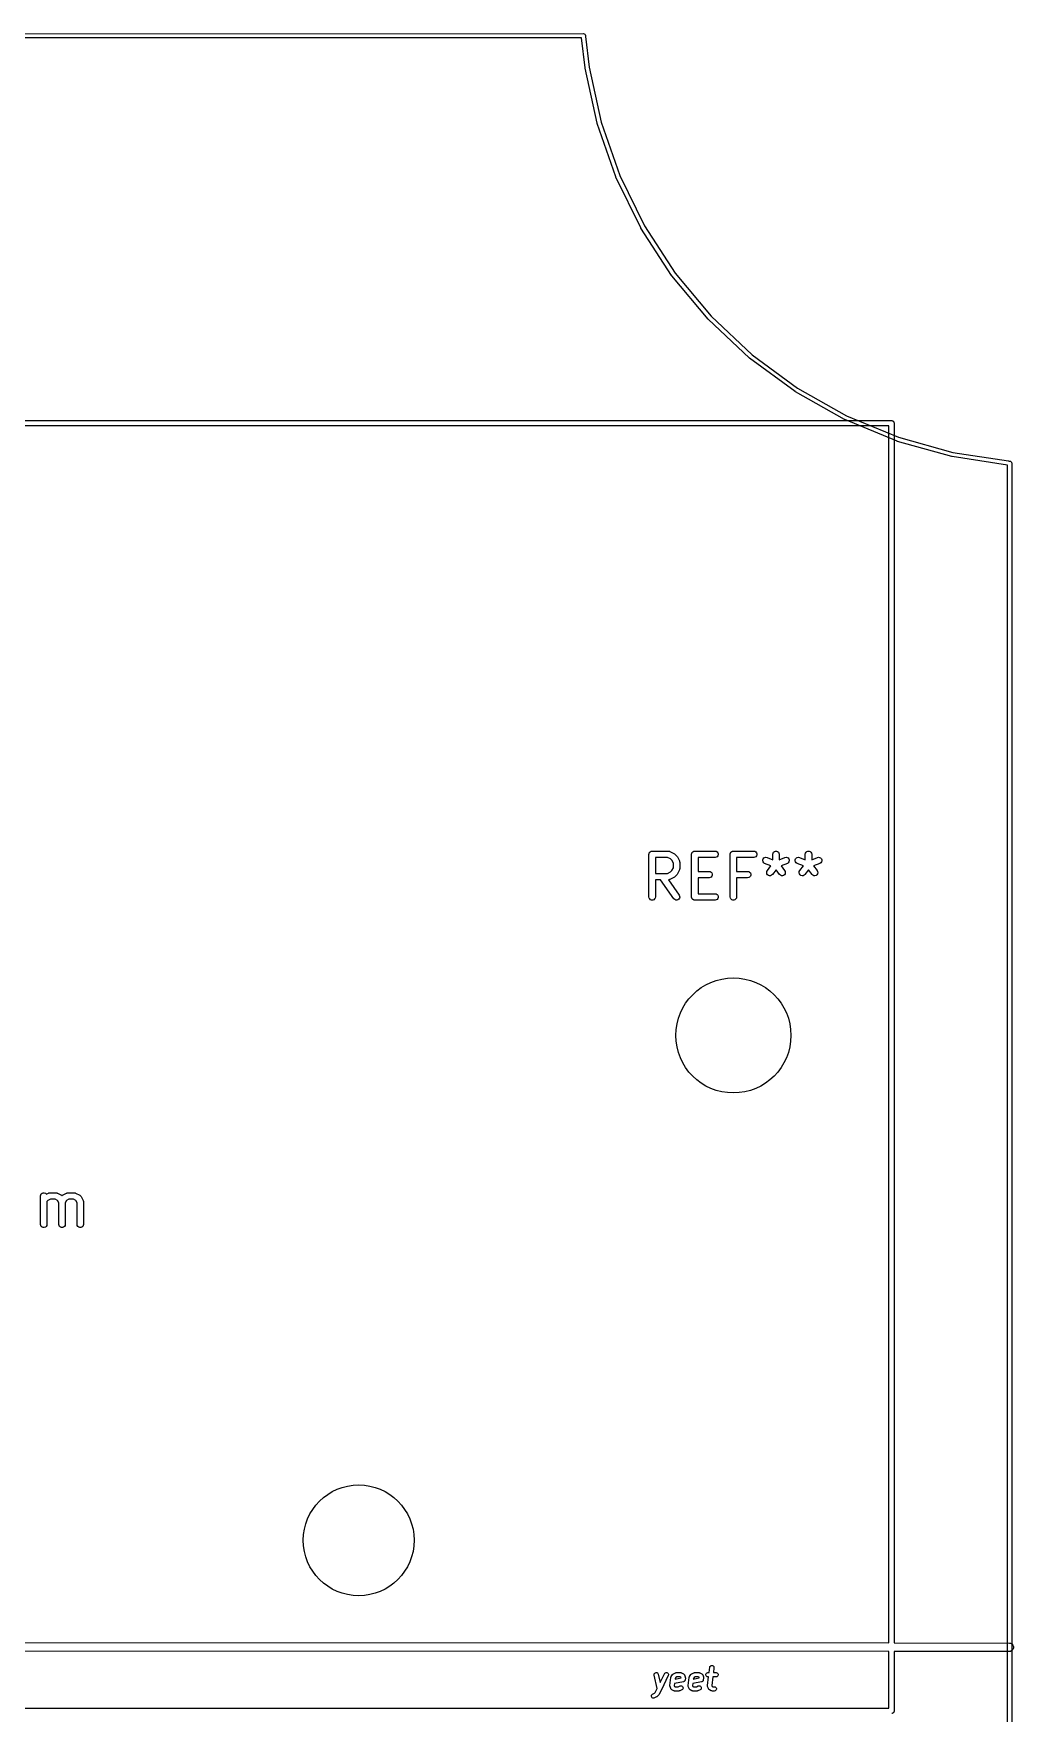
# Model space of a CAD drawing. Extents: x 202.7 to 262.5, y -125.5 to -33.7.
# Drawn here: x 239.55 to 262.54, y -73.07 to -33.67 of the extents above; entities that cross this region are included whole.
import ezdxf

# ---------------------------------------------------------------- set-up
doc = ezdxf.new("R2010")
doc.units = 0
doc.header["$MEASUREMENT"] = 0
doc.layers.add('BLACK', color=7, linetype='CONTINUOUS')

msp = doc.modelspace()

# ---------------------------------------------------------------- linework, layer by layer
at = {"layer": 'BLACK', "linetype": 'CONTINUOUS'}
for p, q in [((213.126, -33.68), (252.454, -33.675)), ((252.403, -33.775), (213.165, -33.78)), ((252.489, -34.4775), (252.403, -33.775)), ((252.454, -33.675), (252.467, -33.6773)), ((252.467, -33.6773), (252.483, -33.6861)), ((252.483, -33.6861), (252.494, -33.6996)), ((252.494, -33.6996), (252.5, -33.7162)), ((252.5, -33.7338), (252.499, -33.7379)), ((252.499, -33.7379), (252.499, -33.738)), ((252.499, -33.738), (252.5, -33.7439)), ((252.5, -33.7162), (252.5, -33.7338)), ((252.5, -33.7439), (252.588, -34.4631)), ((252.489, -34.4796), (252.489, -34.4775)), ((252.489, -34.4816), (252.489, -34.4796)), ((252.489, -34.4821), (252.489, -34.4816)), ((252.772, -35.7777), (252.489, -34.4821)), ((252.588, -34.4631), (252.869, -35.7535)), ((252.773, -35.7804), (252.772, -35.7777)), ((252.773, -35.783), (252.773, -35.7804)), ((252.774, -35.7835), (252.773, -35.783)), ((253.21, -37.0358), (252.774, -35.7835)), ((252.869, -35.7535), (253.303, -37.0001)), ((253.303, -37.0001), (253.884, -38.1855)), ((253.211, -37.0384), (253.21, -37.0358)), ((253.212, -37.0409), (253.211, -37.0384)), ((253.212, -37.0414), (253.212, -37.0409)), ((253.796, -38.2322), (253.212, -37.0414)), ((253.884, -38.1855), (254.603, -39.2925)), ((253.797, -38.2346), (253.796, -38.2322)), ((253.798, -38.237), (253.797, -38.2346)), ((253.799, -38.2374), (253.798, -38.237)), ((254.521, -39.3495), (253.799, -38.2374)), ((254.523, -39.3517), (254.521, -39.3495)), ((254.524, -39.3539), (254.523, -39.3517)), ((254.525, -39.3543), (254.524, -39.3539)), ((255.375, -40.3715), (254.525, -39.3543)), ((254.525, -39.3543), (254.525, -39.3543)), ((254.525, -39.3543), (254.525, -39.3543)), ((254.603, -39.2925), (255.45, -40.3051)), ((255.377, -40.3735), (255.375, -40.3715)), ((255.379, -40.3756), (255.377, -40.3735)), ((255.38, -40.3759), (255.379, -40.3756)), ((256.346, -41.2836), (255.38, -40.3759)), ((255.45, -40.3051), (256.413, -41.2086)), ((256.349, -41.2854), (256.346, -41.2836)), ((256.351, -41.2871), (256.349, -41.2854)), ((256.351, -41.2874), (256.351, -41.2871)), ((257.42, -42.0724), (256.351, -41.2874)), ((256.413, -41.2086), (257.477, -41.99)), ((257.422, -42.0739), (257.42, -42.0724)), ((257.424, -42.0754), (257.422, -42.0739)), ((257.425, -42.0756), (257.424, -42.0754)), ((258.58, -42.7265), (257.425, -42.0756)), ((257.477, -41.99), (258.627, -42.6379)), ((205.175, -42.752), (259.685, -42.752)), ((259.62, -42.872), (205.24, -42.872)), ((258.583, -42.7277), (258.58, -42.7265)), ((258.585, -42.7289), (258.583, -42.7277)), ((258.586, -42.7291), (258.585, -42.7289)), ((259.811, -43.2364), (258.586, -42.7291)), ((258.627, -42.6379), (259.846, -43.1429)), ((259.62, -71.4186), (259.62, -42.872)), ((259.685, -42.752), (259.691, -42.752)), ((259.685, -42.752), (259.685, -42.752)), ((259.691, -42.752), (259.696, -42.7538)), ((259.696, -42.7538), (259.701, -42.7547)), ((259.701, -42.7547), (259.705, -42.7574)), ((259.705, -42.7574), (259.71, -42.7592)), ((259.71, -42.7592), (259.715, -42.7627)), ((259.715, -42.7627), (259.719, -42.7653)), ((259.719, -42.7653), (259.723, -42.7694)), ((259.723, -42.7694), (259.727, -42.7728)), ((259.727, -42.7728), (259.729, -42.7775)), ((259.729, -42.7775), (259.733, -42.7815)), ((259.733, -42.7815), (259.735, -42.7865)), ((259.735, -42.7865), (259.737, -42.7912)), ((259.737, -42.7912), (259.738, -42.7964)), ((259.738, -42.7964), (259.74, -42.8014)), ((259.74, -42.8014), (259.74, -42.8067)), ((259.74, -42.8067), (259.74, -42.8068)), ((259.74, -42.8068), (259.74, -71.4186)), ((259.813, -43.2373), (259.811, -43.2364)), ((259.816, -43.2383), (259.813, -43.2373)), ((259.817, -43.2384), (259.816, -43.2383)), ((261.094, -43.5949), (259.817, -43.2384)), ((259.846, -43.1429), (261.118, -43.4977)), ((261.097, -43.5954), (261.094, -43.5949)), ((261.099, -43.596), (261.097, -43.5954)), ((261.1, -43.5961), (261.099, -43.596)), ((262.4, -43.7949), (261.1, -43.5961)), ((261.118, -43.4977), (262.426, -43.6977)), ((262.426, -43.6977), (262.426, -43.6978)), ((262.426, -43.6978), (262.432, -43.6991)), ((262.432, -43.6991), (262.438, -43.7011)), ((262.438, -43.7012), (262.441, -43.7)), ((262.438, -43.7011), (262.438, -43.7012)), ((262.441, -43.7), (262.459, -43.7)), ((262.459, -43.7), (262.475, -43.706)), ((262.475, -43.706), (262.489, -43.7174)), ((262.489, -43.7174), (262.498, -43.7326)), ((262.4, -115.754), (262.4, -43.7949)), ((262.498, -43.7326), (262.5, -43.7456)), ((262.5, -43.7456), (262.5, -115.804)), ((253.99, -52.9224), (253.991, -52.9159)), ((253.99, -53.9224), (253.99, -52.9224)), ((253.991, -52.9094), (253.994, -52.9032)), ((253.991, -52.9159), (253.991, -52.9094)), ((253.994, -52.9032), (253.995, -52.8967)), ((253.995, -52.8967), (253.998, -52.891)), ((253.998, -52.891), (254, -52.8849)), ((254, -52.8849), (254.005, -52.8799)), ((254.005, -52.8799), (254.008, -52.8742)), ((254.008, -52.8742), (254.013, -52.87)), ((254.013, -52.87), (254.017, -52.8649)), ((254.017, -52.8649), (254.023, -52.8616)), ((254.023, -52.8616), (254.028, -52.8574)), ((254.028, -52.8574), (254.034, -52.8552)), ((254.034, -52.8552), (254.04, -52.8519)), ((254.04, -52.8519), (254.046, -52.8508)), ((254.046, -52.8508), (254.052, -52.8485)), ((254.052, -52.8485), (254.059, -52.8485)), ((254.059, -52.8485), (254.065, -52.8474)), ((254.065, -52.8474), (254.446, -52.8474)), ((254.14, -52.9974), (254.14, -53.3712)), ((254.428, -52.9974), (254.14, -52.9974)), ((254.497, -53.0316), (254.428, -52.9974)), ((254.446, -52.8474), (254.45, -52.8481)), ((254.45, -52.8481), (254.455, -52.8479)), ((254.455, -52.8479), (254.463, -52.8504)), ((254.463, -52.8504), (254.472, -52.8519)), ((254.472, -52.8519), (254.476, -52.8541)), ((254.476, -52.8541), (254.48, -52.8553)), ((254.48, -52.8553), (254.575, -52.9029)), ((254.527, -53.062), (254.497, -53.0316)), ((254.562, -53.1306), (254.527, -53.062)), ((254.562, -53.238), (254.562, -53.1306)), ((254.575, -52.9029), (254.585, -52.9101)), ((254.585, -52.9101), (254.594, -52.917)), ((254.594, -52.917), (254.642, -52.9646)), ((254.642, -52.9646), (254.649, -52.9744)), ((254.649, -52.9744), (254.656, -52.9841)), ((254.656, -52.9841), (254.704, -53.0793)), ((254.704, -53.0793), (254.705, -53.0835)), ((254.705, -53.0835), (254.707, -53.0872)), ((254.707, -53.0872), (254.709, -53.0959)), ((254.709, -53.0959), (254.711, -53.1043)), ((254.711, -53.1043), (254.711, -53.1086)), ((254.711, -53.1086), (254.712, -53.1129)), ((254.712, -53.1129), (254.712, -53.2557)), ((254.99, -52.9224), (254.991, -52.9159)), ((254.99, -53.9224), (254.99, -52.9224)), ((254.991, -52.9094), (254.994, -52.9032)), ((254.991, -52.9159), (254.991, -52.9094)), ((254.994, -52.9032), (254.995, -52.8967)), ((254.995, -52.8967), (254.998, -52.891)), ((254.998, -52.891), (255, -52.8849)), ((255, -52.8849), (255.005, -52.8799)), ((255.005, -52.8799), (255.008, -52.8742)), ((255.008, -52.8742), (255.013, -52.87)), ((255.013, -52.87), (255.017, -52.8649)), ((255.017, -52.8649), (255.023, -52.8616)), ((255.023, -52.8616), (255.028, -52.8574)), ((255.028, -52.8574), (255.034, -52.8552)), ((255.034, -52.8552), (255.04, -52.8519)), ((255.04, -52.8519), (255.046, -52.8508)), ((255.046, -52.8508), (255.052, -52.8485)), ((255.052, -52.8485), (255.059, -52.8485)), ((255.059, -52.8485), (255.065, -52.8474)), ((255.065, -52.8474), (255.541, -52.8474)), ((255.541, -52.9974), (255.14, -52.9974)), ((255.14, -52.9974), (255.14, -53.3236)), ((255.541, -52.8474), (255.567, -52.8519)), ((255.567, -52.9929), (255.541, -52.9974)), ((255.567, -52.8519), (255.59, -52.8649)), ((255.59, -52.9798), (255.567, -52.9929)), ((255.59, -52.8649), (255.606, -52.8849)), ((255.606, -52.9599), (255.59, -52.9798)), ((255.606, -52.8849), (255.615, -52.9094)), ((255.615, -52.9354), (255.606, -52.9599)), ((255.615, -52.9094), (255.615, -52.9354)), ((255.895, -52.9224), (255.896, -52.9159)), ((255.895, -53.9224), (255.895, -52.9224)), ((255.896, -52.9094), (255.898, -52.9032)), ((255.896, -52.9159), (255.896, -52.9094)), ((255.898, -52.9032), (255.9, -52.8967)), ((255.9, -52.8967), (255.903, -52.891)), ((255.903, -52.891), (255.905, -52.8849)), ((255.905, -52.8849), (255.909, -52.8799)), ((255.909, -52.8799), (255.913, -52.8742)), ((255.913, -52.8742), (255.918, -52.87)), ((255.918, -52.87), (255.922, -52.8649)), ((255.922, -52.8649), (255.927, -52.8616)), ((255.927, -52.8616), (255.932, -52.8574)), ((255.932, -52.8574), (255.939, -52.8552)), ((255.939, -52.8552), (255.944, -52.8519)), ((255.944, -52.8519), (255.951, -52.8508)), ((255.951, -52.8508), (255.957, -52.8485)), ((255.957, -52.8485), (255.964, -52.8485)), ((255.964, -52.8485), (255.97, -52.8474)), ((255.97, -52.8474), (256.446, -52.8474)), ((256.446, -52.9974), (256.045, -52.9974)), ((256.045, -52.9974), (256.045, -53.3236)), ((256.446, -52.8474), (256.472, -52.8519)), ((256.472, -52.9929), (256.446, -52.9974)), ((256.472, -52.8519), (256.494, -52.8649)), ((256.494, -52.9798), (256.472, -52.9929)), ((256.494, -52.8649), (256.511, -52.8849)), ((256.511, -52.9599), (256.494, -52.9798)), ((256.511, -52.8849), (256.52, -52.9094)), ((256.52, -52.9354), (256.511, -52.9599)), ((256.52, -52.9094), (256.52, -52.9354)), ((256.658, -53.0499), (256.668, -53.0257)), ((256.658, -53.0759), (256.658, -53.0499)), ((256.666, -53.1007), (256.658, -53.0759)), ((256.682, -53.1211), (256.666, -53.1007)), ((256.668, -53.0257), (256.686, -53.0063)), ((256.704, -53.1349), (256.682, -53.1211)), ((256.686, -53.0063), (256.708, -52.994)), ((256.851, -53.1938), (256.704, -53.1349)), ((256.708, -52.994), (256.734, -52.9903)), ((256.734, -52.9903), (256.76, -52.9956)), ((256.76, -52.9956), (256.895, -53.0497)), ((256.895, -52.9224), (256.9, -52.8967)), ((256.895, -53.0497), (256.895, -52.9224)), ((256.9, -52.8967), (256.913, -52.8742)), ((256.913, -52.8742), (256.933, -52.8574)), ((256.933, -52.8574), (256.957, -52.8485)), ((256.957, -52.8485), (256.983, -52.8485)), ((256.983, -52.8485), (257.007, -52.8574)), ((257.007, -52.8574), (257.027, -52.8742)), ((257.027, -52.8742), (257.04, -52.8967)), ((257.04, -52.8967), (257.045, -52.9224)), ((257.045, -52.9224), (257.045, -53.0497)), ((257.045, -53.0497), (257.18, -52.9956)), ((257.236, -53.1349), (257.089, -53.1938)), ((257.18, -52.9956), (257.206, -52.9903)), ((257.206, -52.9903), (257.232, -52.994)), ((257.232, -52.994), (257.254, -53.0063)), ((257.258, -53.1211), (257.236, -53.1349)), ((257.254, -53.0063), (257.272, -53.0257)), ((257.274, -53.1007), (257.258, -53.1211)), ((257.272, -53.0257), (257.282, -53.0499)), ((257.282, -53.0759), (257.274, -53.1007)), ((257.282, -53.0499), (257.282, -53.0759)), ((257.42, -53.0499), (257.43, -53.0257)), ((257.42, -53.0759), (257.42, -53.0499)), ((257.428, -53.1007), (257.42, -53.0759)), ((257.444, -53.1211), (257.428, -53.1007)), ((257.43, -53.0257), (257.447, -53.0063)), ((257.466, -53.1349), (257.444, -53.1211)), ((257.447, -53.0063), (257.47, -52.994)), ((257.613, -53.1938), (257.466, -53.1349)), ((257.47, -52.994), (257.496, -52.9903)), ((257.496, -52.9903), (257.522, -52.9956)), ((257.522, -52.9956), (257.657, -53.0497)), ((257.657, -52.9224), (257.661, -52.8967)), ((257.657, -53.0497), (257.657, -52.9224)), ((257.661, -52.8967), (257.674, -52.8742)), ((257.674, -52.8742), (257.694, -52.8574)), ((257.694, -52.8574), (257.719, -52.8485)), ((257.719, -52.8485), (257.745, -52.8485)), ((257.745, -52.8485), (257.769, -52.8574)), ((257.769, -52.8574), (257.789, -52.8742)), ((257.789, -52.8742), (257.802, -52.8967)), ((257.802, -52.8967), (257.807, -52.9224)), ((257.807, -52.9224), (257.807, -53.0497)), ((257.807, -53.0497), (257.942, -52.9956)), ((257.998, -53.1349), (257.851, -53.1938)), ((257.942, -52.9956), (257.968, -52.9903)), ((257.968, -52.9903), (257.993, -52.994)), ((257.993, -52.994), (258.016, -53.0063)), ((258.02, -53.1211), (257.998, -53.1349)), ((258.016, -53.0063), (258.034, -53.0257)), ((258.036, -53.1007), (258.02, -53.1211)), ((258.034, -53.0257), (258.043, -53.0499)), ((258.044, -53.0759), (258.036, -53.1007)), ((258.043, -53.0499), (258.044, -53.0759)), ((254.14, -53.3712), (254.428, -53.3712)), ((254.264, -53.5212), (254.14, -53.5212)), ((254.14, -53.5212), (254.14, -53.9224)), ((254.575, -53.9654), (254.264, -53.5212)), ((254.428, -53.3712), (254.497, -53.3369)), ((254.45, -53.5204), (254.447, -53.521)), ((254.447, -53.521), (254.698, -53.8794)), ((254.455, -53.5207), (254.45, -53.5204)), ((254.463, -53.5182), (254.455, -53.5207)), ((254.472, -53.5167), (254.463, -53.5182)), ((254.476, -53.5145), (254.472, -53.5167)), ((254.48, -53.5133), (254.476, -53.5145)), ((254.575, -53.4657), (254.48, -53.5133)), ((254.497, -53.3369), (254.527, -53.3065)), ((254.527, -53.3065), (254.562, -53.238)), ((254.585, -53.4585), (254.575, -53.4657)), ((254.594, -53.4516), (254.585, -53.4585)), ((254.642, -53.404), (254.594, -53.4516)), ((254.649, -53.3942), (254.642, -53.404)), ((254.656, -53.3845), (254.649, -53.3942)), ((254.704, -53.2893), (254.656, -53.3845)), ((254.705, -53.2851), (254.704, -53.2893)), ((254.707, -53.2814), (254.705, -53.2851)), ((254.709, -53.2727), (254.707, -53.2814)), ((254.711, -53.2643), (254.709, -53.2727)), ((254.712, -53.2557), (254.711, -53.26)), ((254.711, -53.26), (254.711, -53.2643)), ((255.14, -53.3236), (255.399, -53.3236)), ((255.399, -53.4736), (255.14, -53.4736)), ((255.14, -53.4736), (255.14, -53.8474)), ((255.399, -53.3236), (255.424, -53.3281)), ((255.424, -53.469), (255.399, -53.4736)), ((255.424, -53.3281), (255.447, -53.3411)), ((255.447, -53.456), (255.424, -53.469)), ((255.447, -53.3411), (255.464, -53.3611)), ((255.464, -53.4361), (255.447, -53.456)), ((255.464, -53.3611), (255.472, -53.3855)), ((255.472, -53.4116), (255.464, -53.4361)), ((255.472, -53.3855), (255.472, -53.4116)), ((256.045, -53.3236), (256.303, -53.3236)), ((256.303, -53.4736), (256.045, -53.4736)), ((256.045, -53.4736), (256.045, -53.9224)), ((256.303, -53.3236), (256.329, -53.3281)), ((256.329, -53.469), (256.303, -53.4736)), ((256.329, -53.3281), (256.352, -53.3411)), ((256.352, -53.456), (256.329, -53.469)), ((256.352, -53.3411), (256.368, -53.3611)), ((256.368, -53.4361), (256.352, -53.456)), ((256.368, -53.3611), (256.377, -53.3855)), ((256.377, -53.4116), (256.368, -53.4361)), ((256.377, -53.3855), (256.377, -53.4116)), ((256.752, -53.355), (256.755, -53.3292)), ((256.758, -53.3804), (256.752, -53.355)), ((256.755, -53.3292), (256.767, -53.306)), ((256.772, -53.4022), (256.758, -53.3804)), ((256.767, -53.306), (256.851, -53.1938)), ((256.793, -53.4179), (256.772, -53.4022)), ((256.818, -53.4254), (256.793, -53.4179)), ((256.844, -53.424), (256.818, -53.4254)), ((256.868, -53.4138), (256.844, -53.424)), ((256.887, -53.396), (256.868, -53.4138)), ((256.97, -53.2855), (256.887, -53.396)), ((257.053, -53.396), (256.97, -53.2855)), ((257.072, -53.4138), (257.053, -53.396)), ((257.096, -53.424), (257.072, -53.4138)), ((257.089, -53.1938), (257.173, -53.306)), ((257.122, -53.4254), (257.096, -53.424)), ((257.147, -53.4179), (257.122, -53.4254)), ((257.168, -53.4022), (257.147, -53.4179)), ((257.182, -53.3804), (257.168, -53.4022)), ((257.173, -53.306), (257.185, -53.3292)), ((257.188, -53.355), (257.182, -53.3804)), ((257.185, -53.3292), (257.188, -53.355)), ((257.514, -53.355), (257.517, -53.3292)), ((257.52, -53.3804), (257.514, -53.355)), ((257.517, -53.3292), (257.529, -53.306)), ((257.534, -53.4022), (257.52, -53.3804)), ((257.529, -53.306), (257.613, -53.1938)), ((257.555, -53.4179), (257.534, -53.4022)), ((257.58, -53.4254), (257.555, -53.4179)), ((257.606, -53.424), (257.58, -53.4254)), ((257.63, -53.4138), (257.606, -53.424)), ((257.649, -53.396), (257.63, -53.4138)), ((257.732, -53.2855), (257.649, -53.396)), ((257.815, -53.396), (257.732, -53.2855)), ((257.834, -53.4138), (257.815, -53.396)), ((257.858, -53.424), (257.834, -53.4138)), ((257.851, -53.1938), (257.935, -53.306)), ((257.884, -53.4254), (257.858, -53.424)), ((257.909, -53.4179), (257.884, -53.4254)), ((257.929, -53.4022), (257.909, -53.4179)), ((257.944, -53.3804), (257.929, -53.4022)), ((257.935, -53.306), (257.947, -53.3292)), ((257.95, -53.355), (257.944, -53.3804)), ((257.947, -53.3292), (257.95, -53.355)), ((253.995, -53.948), (253.99, -53.9224)), ((254.008, -53.9706), (253.995, -53.948)), ((254.028, -53.9873), (254.008, -53.9706)), ((254.123, -53.9706), (254.103, -53.9873)), ((254.136, -53.948), (254.123, -53.9706)), ((254.14, -53.9224), (254.136, -53.948)), ((254.594, -53.9838), (254.575, -53.9654)), ((254.705, -53.9541), (254.69, -53.9754)), ((254.698, -53.8794), (254.709, -53.903)), ((254.711, -53.9289), (254.705, -53.9541)), ((254.709, -53.903), (254.711, -53.9289)), ((254.991, -53.9288), (254.99, -53.9224)), ((254.991, -53.9354), (254.991, -53.9288)), ((254.994, -53.9416), (254.991, -53.9354)), ((254.995, -53.948), (254.994, -53.9416)), ((254.998, -53.9537), (254.995, -53.948)), ((255, -53.9599), (254.998, -53.9537)), ((255.005, -53.9649), (255, -53.9599)), ((255.008, -53.9706), (255.005, -53.9649)), ((255.013, -53.9748), (255.008, -53.9706)), ((255.14, -53.8474), (255.541, -53.8474)), ((255.541, -53.8474), (255.567, -53.8519)), ((255.567, -53.8519), (255.59, -53.8649)), ((255.59, -53.8649), (255.606, -53.8849)), ((255.606, -53.9599), (255.59, -53.9798)), ((255.606, -53.8849), (255.615, -53.9094)), ((255.615, -53.9354), (255.606, -53.9599)), ((255.615, -53.9094), (255.615, -53.9354)), ((255.9, -53.948), (255.895, -53.9224)), ((255.913, -53.9706), (255.9, -53.948)), ((255.932, -53.9873), (255.913, -53.9706)), ((256.027, -53.9706), (256.007, -53.9873)), ((256.04, -53.948), (256.027, -53.9706)), ((256.045, -53.9224), (256.04, -53.948)), ((254.052, -53.9962), (254.028, -53.9873)), ((254.078, -53.9962), (254.052, -53.9962)), ((254.103, -53.9873), (254.078, -53.9962)), ((254.617, -53.9948), (254.594, -53.9838)), ((254.643, -53.9971), (254.617, -53.9948)), ((254.668, -53.9904), (254.643, -53.9971)), ((254.69, -53.9754), (254.668, -53.9904)), ((255.017, -53.9798), (255.013, -53.9748)), ((255.023, -53.9831), (255.017, -53.9798)), ((255.028, -53.9873), (255.023, -53.9831)), ((255.034, -53.9896), (255.028, -53.9873)), ((255.04, -53.9929), (255.034, -53.9896)), ((255.046, -53.994), (255.04, -53.9929)), ((255.052, -53.9962), (255.046, -53.994)), ((255.059, -53.9962), (255.052, -53.9962)), ((255.065, -53.9974), (255.059, -53.9962)), ((255.541, -53.9974), (255.065, -53.9974)), ((255.567, -53.9929), (255.541, -53.9974)), ((255.59, -53.9798), (255.567, -53.9929)), ((255.957, -53.9962), (255.932, -53.9873)), ((255.983, -53.9962), (255.957, -53.9962)), ((256.007, -53.9873), (255.983, -53.9962)), ((239.715, -60.9357), (239.72, -60.9101)), ((239.715, -61.6024), (239.715, -60.9357)), ((239.72, -60.9101), (239.733, -60.8875)), ((239.733, -60.8875), (239.753, -60.8708)), ((239.753, -60.8708), (239.777, -60.8619)), ((239.777, -60.8619), (239.803, -60.8619)), ((239.803, -60.8619), (239.828, -60.8708)), ((239.828, -60.8708), (239.848, -60.8875)), ((239.848, -60.8875), (239.851, -60.893)), ((239.851, -60.893), (239.9, -60.8687)), ((239.883, -61.045), (239.865, -61.062)), ((239.865, -61.062), (239.865, -61.6024)), ((239.951, -61.0107), (239.883, -61.045)), ((239.9, -60.8687), (239.904, -60.8674)), ((239.904, -60.8674), (239.908, -60.8653)), ((239.908, -60.8653), (239.916, -60.8637)), ((239.916, -60.8637), (239.925, -60.8612)), ((239.925, -60.8612), (239.929, -60.8615)), ((239.929, -60.8615), (239.933, -60.8607)), ((239.933, -60.8607), (240.076, -60.8607)), ((240.058, -61.0107), (239.951, -61.0107)), ((240.116, -61.0393), (240.058, -61.0107)), ((240.076, -60.8607), (240.08, -60.8615)), ((240.08, -60.8615), (240.085, -60.8612)), ((240.085, -60.8612), (240.093, -60.8637)), ((240.093, -60.8637), (240.102, -60.8653)), ((240.102, -60.8653), (240.106, -60.8674)), ((240.106, -60.8674), (240.11, -60.8687)), ((240.11, -60.8687), (240.205, -60.9163)), ((240.144, -61.0963), (240.116, -61.0393)), ((240.205, -60.9163), (240.214, -60.9228)), ((240.214, -60.9228), (240.219, -60.9263)), ((240.219, -60.9263), (240.224, -60.9228)), ((240.224, -60.9228), (240.233, -60.9163)), ((240.233, -60.9163), (240.328, -60.8687)), ((240.323, -61.0393), (240.294, -61.0963)), ((240.38, -61.0107), (240.323, -61.0393)), ((240.328, -60.8687), (240.332, -60.8674)), ((240.332, -60.8674), (240.336, -60.8653)), ((240.336, -60.8653), (240.345, -60.8637)), ((240.345, -60.8637), (240.353, -60.8612)), ((240.353, -60.8612), (240.358, -60.8615)), ((240.358, -60.8615), (240.362, -60.8607)), ((240.362, -60.8607), (240.505, -60.8607)), ((240.487, -61.0107), (240.38, -61.0107)), ((240.544, -61.0393), (240.487, -61.0107)), ((240.505, -60.8607), (240.509, -60.8615)), ((240.509, -60.8615), (240.513, -60.8612)), ((240.513, -60.8612), (240.522, -60.8637)), ((240.522, -60.8637), (240.53, -60.8653)), ((240.53, -60.8653), (240.534, -60.8674)), ((240.534, -60.8674), (240.538, -60.8687)), ((240.538, -60.8687), (240.634, -60.9163)), ((240.573, -61.0963), (240.544, -61.0393)), ((240.634, -60.9163), (240.642, -60.9228)), ((240.642, -60.9228), (240.652, -60.9289)), ((240.652, -60.9289), (240.653, -60.9306)), ((240.653, -60.9306), (240.654, -60.9318)), ((240.654, -60.9318), (240.661, -60.941)), ((240.661, -60.941), (240.667, -60.9498)), ((240.667, -60.9498), (240.715, -61.045)), ((240.715, -61.045), (240.716, -61.0492)), ((240.716, -61.0492), (240.718, -61.0529)), ((240.718, -61.0529), (240.72, -61.0616)), ((240.72, -61.0616), (240.722, -61.07)), ((240.144, -61.6024), (240.144, -61.0963)), ((240.294, -61.0963), (240.294, -61.6024)), ((240.573, -61.6024), (240.573, -61.0963)), ((240.722, -61.07), (240.722, -61.0743)), ((240.722, -61.0743), (240.723, -61.0786)), ((240.723, -61.0786), (240.723, -61.6024)), ((239.72, -61.6281), (239.715, -61.6024)), ((239.733, -61.6506), (239.72, -61.6281)), ((239.753, -61.6674), (239.733, -61.6506)), ((239.777, -61.6763), (239.753, -61.6674)), ((239.803, -61.6763), (239.777, -61.6763)), ((239.828, -61.6674), (239.803, -61.6763)), ((239.848, -61.6506), (239.828, -61.6674)), ((239.861, -61.6281), (239.848, -61.6506)), ((239.865, -61.6024), (239.861, -61.6281)), ((240.149, -61.6281), (240.144, -61.6024)), ((240.162, -61.6506), (240.149, -61.6281)), ((240.182, -61.6674), (240.162, -61.6506)), ((240.206, -61.6763), (240.182, -61.6674)), ((240.232, -61.6763), (240.206, -61.6763)), ((240.257, -61.6674), (240.232, -61.6763)), ((240.276, -61.6506), (240.257, -61.6674)), ((240.29, -61.6281), (240.276, -61.6506)), ((240.294, -61.6024), (240.29, -61.6281)), ((240.577, -61.6281), (240.573, -61.6024)), ((240.59, -61.6506), (240.577, -61.6281)), ((240.61, -61.6674), (240.59, -61.6506)), ((240.635, -61.6763), (240.61, -61.6674)), ((240.661, -61.6763), (240.635, -61.6763)), ((240.685, -61.6674), (240.661, -61.6763)), ((240.705, -61.6506), (240.685, -61.6674)), ((240.718, -61.6281), (240.705, -61.6506)), ((240.723, -61.6024), (240.718, -61.6281)), ((205.24, -71.3912), (259.62, -71.4186)), ((259.62, -71.6186), (205.24, -71.5912)), ((259.62, -72.952), (259.62, -71.6186)), ((259.74, -71.4186), (262.449, -71.42)), ((262.449, -71.62), (259.74, -71.6186)), ((259.74, -71.6186), (259.74, -73.0172)), ((262.449, -71.42), (262.475, -71.4246)), ((262.475, -71.6154), (262.449, -71.62)), ((262.475, -71.4246), (262.505, -71.4422)), ((262.505, -71.5978), (262.475, -71.6154)), ((262.505, -71.4422), (262.528, -71.4693)), ((262.528, -71.5708), (262.505, -71.5978)), ((262.528, -71.4693), (262.54, -71.5024)), ((262.54, -71.5377), (262.528, -71.5708)), ((262.54, -71.5024), (262.54, -71.5377)), ((255.401, -72.1129), (255.416, -71.99)), ((255.416, -71.99), (255.421, -71.9734)), ((255.421, -71.9734), (255.432, -71.9595)), ((255.432, -71.9595), (255.446, -71.9501)), ((255.446, -71.9501), (255.463, -71.9463)), ((255.463, -71.9463), (255.48, -71.9484)), ((255.48, -71.9484), (255.496, -71.9563)), ((255.496, -71.9563), (255.508, -71.969)), ((255.515, -72.0024), (255.502, -72.1129)), ((255.508, -71.969), (255.514, -71.985)), ((255.514, -71.985), (255.515, -72.0024)), ((254.11, -72.1568), (254.115, -72.1402)), ((254.11, -72.1742), (254.11, -72.1568)), ((254.184, -72.4894), (254.11, -72.1742)), ((254.115, -72.1402), (254.125, -72.1263)), ((254.125, -72.1263), (254.14, -72.1169)), ((254.14, -72.1169), (254.156, -72.1129)), ((254.156, -72.1129), (254.174, -72.115)), ((254.174, -72.115), (254.189, -72.1229)), ((254.189, -72.1229), (254.201, -72.1356)), ((254.201, -72.1356), (254.208, -72.1516)), ((254.208, -72.1516), (254.253, -72.3466)), ((254.253, -72.3466), (254.352, -72.1411)), ((254.442, -72.1846), (254.282, -72.5179)), ((254.352, -72.1411), (254.362, -72.127)), ((254.362, -72.127), (254.377, -72.1173)), ((254.377, -72.1173), (254.394, -72.113)), ((254.394, -72.113), (254.411, -72.1147)), ((254.411, -72.1147), (254.426, -72.1223)), ((254.426, -72.1223), (254.439, -72.1347)), ((254.439, -72.1347), (254.446, -72.1505)), ((254.447, -72.1679), (254.442, -72.1846)), ((254.446, -72.1505), (254.447, -72.1679)), ((254.481, -72.4252), (254.482, -72.4219)), ((254.482, -72.4305), (254.481, -72.4252)), ((254.482, -72.4186), (254.505, -72.2281)), ((254.482, -72.4219), (254.482, -72.4186)), ((254.482, -72.4359), (254.482, -72.4305)), ((254.484, -72.439), (254.482, -72.4359)), ((254.484, -72.4423), (254.484, -72.439)), ((254.502, -72.4899), (254.484, -72.4423)), ((254.505, -72.2281), (254.506, -72.226)), ((254.506, -72.2239), (254.509, -72.2178)), ((254.506, -72.226), (254.506, -72.2239)), ((254.509, -72.2178), (254.51, -72.2115)), ((254.51, -72.2115), (254.512, -72.2098)), ((254.512, -72.2098), (254.513, -72.2078)), ((254.513, -72.2078), (254.542, -72.1602)), ((254.542, -72.1602), (254.546, -72.156)), ((254.546, -72.156), (254.549, -72.1514)), ((254.549, -72.1514), (254.552, -72.1496)), ((254.552, -72.1496), (254.554, -72.1473)), ((254.554, -72.1473), (254.559, -72.1446)), ((254.559, -72.1446), (254.563, -72.1414)), ((254.563, -72.1414), (254.614, -72.1176)), ((254.588, -72.3717), (254.582, -72.4187)), ((254.582, -72.4187), (254.589, -72.4371)), ((254.797, -72.331), (254.588, -72.3717)), ((254.589, -72.4371), (254.606, -72.4462)), ((254.601, -72.2672), (254.742, -72.2398)), ((254.603, -72.2514), (254.601, -72.2672)), ((254.619, -72.2256), (254.603, -72.2514)), ((254.606, -72.4462), (254.678, -72.4462)), ((254.614, -72.1176), (254.616, -72.117)), ((254.616, -72.117), (254.618, -72.1159)), ((254.618, -72.1159), (254.625, -72.1148)), ((254.647, -72.2129), (254.619, -72.2256)), ((254.625, -72.1148), (254.631, -72.1131)), ((254.631, -72.1131), (254.633, -72.1133)), ((254.633, -72.1133), (254.635, -72.1129)), ((254.635, -72.1129), (254.731, -72.1129)), ((254.718, -72.2129), (254.647, -72.2129)), ((254.678, -72.4462), (254.718, -72.4271)), ((254.735, -72.2219), (254.718, -72.2129)), ((254.718, -72.4271), (254.735, -72.4226)), ((254.731, -72.1129), (254.734, -72.1135)), ((254.734, -72.1135), (254.738, -72.1134)), ((254.742, -72.2398), (254.735, -72.2219)), ((254.735, -72.4226), (254.752, -72.424)), ((254.738, -72.1134), (254.743, -72.115)), ((254.743, -72.115), (254.748, -72.1159)), ((254.748, -72.1159), (254.751, -72.1176)), ((254.751, -72.1176), (254.754, -72.1187)), ((254.752, -72.424), (254.768, -72.4313)), ((254.754, -72.1187), (254.799, -72.1425)), ((254.768, -72.4313), (254.78, -72.4436)), ((254.78, -72.4436), (254.788, -72.4593)), ((254.789, -72.4766), (254.785, -72.4934)), ((254.788, -72.4593), (254.789, -72.4766)), ((254.802, -72.3291), (254.797, -72.331)), ((254.799, -72.1425), (254.799, -72.1429)), ((254.799, -72.1429), (254.8, -72.1431)), ((254.8, -72.1431), (254.806, -72.1483)), ((254.807, -72.328), (254.802, -72.3291)), ((254.806, -72.1483), (254.812, -72.1533)), ((254.81, -72.326), (254.807, -72.328)), ((254.813, -72.3247), (254.81, -72.326)), ((254.812, -72.1533), (254.813, -72.1538)), ((254.813, -72.1538), (254.813, -72.1542)), ((254.813, -72.1542), (254.817, -72.1611)), ((254.817, -72.3214), (254.813, -72.3247)), ((254.817, -72.1611), (254.822, -72.168)), ((254.821, -72.3185), (254.817, -72.3214)), ((254.823, -72.3157), (254.821, -72.3185)), ((254.822, -72.168), (254.822, -72.1686)), ((254.822, -72.1686), (254.822, -72.1691)), ((254.822, -72.1691), (254.84, -72.2167)), ((254.826, -72.3133), (254.823, -72.3157)), ((254.829, -72.3088), (254.826, -72.3133)), ((254.832, -72.3047), (254.829, -72.3088)), ((254.833, -72.3013), (254.832, -72.3047)), ((254.834, -72.2981), (254.833, -72.3013)), ((254.835, -72.293), (254.834, -72.2981)), ((254.837, -72.2881), (254.835, -72.293)), ((254.843, -72.2405), (254.837, -72.2881)), ((254.84, -72.2167), (254.841, -72.22)), ((254.841, -72.22), (254.842, -72.2231)), ((254.842, -72.2231), (254.842, -72.2285)), ((254.842, -72.2285), (254.843, -72.2338)), ((254.843, -72.2338), (254.843, -72.2371)), ((254.843, -72.2371), (254.843, -72.2405)), ((254.91, -72.4186), (254.934, -72.2281)), ((254.91, -72.4219), (254.91, -72.4186)), ((254.91, -72.4252), (254.91, -72.4219)), ((254.911, -72.4305), (254.91, -72.4252)), ((254.911, -72.4359), (254.911, -72.4305)), ((254.912, -72.439), (254.911, -72.4359)), ((254.913, -72.4423), (254.912, -72.439)), ((254.931, -72.4899), (254.913, -72.4423)), ((254.934, -72.2281), (254.935, -72.226)), ((254.935, -72.2239), (254.937, -72.2178)), ((254.935, -72.226), (254.935, -72.2239)), ((254.937, -72.2178), (254.939, -72.2115)), ((254.939, -72.2115), (254.94, -72.2098)), ((254.94, -72.2098), (254.941, -72.2078)), ((254.941, -72.2078), (254.971, -72.1602)), ((254.971, -72.1602), (254.975, -72.156)), ((254.975, -72.156), (254.978, -72.1514)), ((254.978, -72.1514), (254.98, -72.1496)), ((254.98, -72.1496), (254.983, -72.1473)), ((254.983, -72.1473), (254.987, -72.1446)), ((254.987, -72.1446), (254.992, -72.1414)), ((254.992, -72.1414), (255.043, -72.1176)), ((255.017, -72.3717), (255.011, -72.4187)), ((255.011, -72.4187), (255.018, -72.4371)), ((255.225, -72.331), (255.017, -72.3717)), ((255.018, -72.4371), (255.035, -72.4462)), ((255.03, -72.2672), (255.17, -72.2398)), ((255.032, -72.2514), (255.03, -72.2672)), ((255.048, -72.2256), (255.032, -72.2514)), ((255.035, -72.4462), (255.106, -72.4462)), ((255.043, -72.1176), (255.045, -72.117)), ((255.045, -72.117), (255.047, -72.1159)), ((255.047, -72.1159), (255.053, -72.1148)), ((255.075, -72.2129), (255.048, -72.2256)), ((255.053, -72.1148), (255.059, -72.1131)), ((255.059, -72.1131), (255.062, -72.1133)), ((255.062, -72.1133), (255.064, -72.1129)), ((255.064, -72.1129), (255.159, -72.1129)), ((255.147, -72.2129), (255.075, -72.2129)), ((255.106, -72.4462), (255.147, -72.4271)), ((255.164, -72.2219), (255.147, -72.2129)), ((255.147, -72.4271), (255.164, -72.4226)), ((255.159, -72.1129), (255.163, -72.1135)), ((255.163, -72.1135), (255.166, -72.1134)), ((255.17, -72.2398), (255.164, -72.2219)), ((255.164, -72.4226), (255.181, -72.424)), ((255.166, -72.1134), (255.171, -72.115)), ((255.171, -72.115), (255.176, -72.1159)), ((255.176, -72.1159), (255.179, -72.1176)), ((255.179, -72.1176), (255.183, -72.1187)), ((255.181, -72.424), (255.197, -72.4313)), ((255.183, -72.1187), (255.227, -72.1425)), ((255.197, -72.4313), (255.209, -72.4436)), ((255.209, -72.4436), (255.216, -72.4593)), ((255.218, -72.4766), (255.213, -72.4934)), ((255.216, -72.4593), (255.218, -72.4766)), ((255.23, -72.3291), (255.225, -72.331)), ((255.227, -72.1425), (255.228, -72.1429)), ((255.228, -72.1429), (255.228, -72.1431)), ((255.228, -72.1431), (255.235, -72.1483)), ((255.235, -72.328), (255.23, -72.3291)), ((255.235, -72.1483), (255.241, -72.1533)), ((255.238, -72.326), (255.235, -72.328)), ((255.241, -72.3247), (255.238, -72.326)), ((255.241, -72.1533), (255.241, -72.1538)), ((255.241, -72.1538), (255.242, -72.1542)), ((255.245, -72.3213), (255.241, -72.3247)), ((255.242, -72.1542), (255.246, -72.1611)), ((255.25, -72.3185), (255.245, -72.3213)), ((255.246, -72.1611), (255.25, -72.168)), ((255.25, -72.168), (255.25, -72.1686)), ((255.25, -72.1686), (255.251, -72.1691)), ((255.252, -72.3157), (255.25, -72.3185)), ((255.251, -72.1691), (255.268, -72.2167)), ((255.255, -72.3133), (255.252, -72.3157)), ((255.257, -72.3088), (255.255, -72.3133)), ((255.26, -72.3047), (255.257, -72.3088)), ((255.261, -72.3013), (255.26, -72.3047)), ((255.263, -72.2981), (255.261, -72.3013)), ((255.264, -72.293), (255.263, -72.2981)), ((255.265, -72.2881), (255.264, -72.293)), ((255.271, -72.2405), (255.265, -72.2881)), ((255.268, -72.2167), (255.269, -72.22)), ((255.269, -72.22), (255.27, -72.2231)), ((255.27, -72.2231), (255.271, -72.2285)), ((255.271, -72.2285), (255.272, -72.2338)), ((255.272, -72.2338), (255.271, -72.2371)), ((255.271, -72.2371), (255.271, -72.2405)), ((255.324, -72.1542), (255.33, -72.1379)), ((255.324, -72.1715), (255.324, -72.1542)), ((255.33, -72.1879), (255.324, -72.1715)), ((255.33, -72.1379), (255.341, -72.1246)), ((255.341, -72.2012), (255.33, -72.1879)), ((255.341, -72.1246), (255.356, -72.1159)), ((255.356, -72.2098), (255.341, -72.2012)), ((255.356, -72.1159), (255.373, -72.1129)), ((255.373, -72.2129), (255.356, -72.2098)), ((255.362, -72.4252), (255.363, -72.4219)), ((255.363, -72.4305), (255.362, -72.4252)), ((255.363, -72.4186), (255.388, -72.2129)), ((255.363, -72.4219), (255.363, -72.4186)), ((255.363, -72.4359), (255.363, -72.4305)), ((255.365, -72.439), (255.363, -72.4359)), ((255.365, -72.4423), (255.365, -72.439)), ((255.383, -72.4899), (255.365, -72.4423)), ((255.373, -72.1129), (255.401, -72.1129)), ((255.388, -72.2129), (255.373, -72.2129)), ((255.489, -72.2129), (255.463, -72.4187)), ((255.463, -72.4187), (255.47, -72.4371)), ((255.47, -72.4371), (255.487, -72.4462)), ((255.487, -72.4462), (255.522, -72.4462)), ((255.564, -72.2129), (255.489, -72.2129)), ((255.502, -72.1129), (255.564, -72.1129)), ((255.522, -72.4462), (255.539, -72.4492)), ((255.539, -72.4492), (255.554, -72.4579)), ((255.554, -72.4579), (255.566, -72.4712)), ((255.564, -72.1129), (255.581, -72.1159)), ((255.581, -72.2098), (255.564, -72.2129)), ((255.566, -72.4712), (255.572, -72.4875)), ((255.572, -72.4875), (255.572, -72.5049)), ((255.581, -72.1159), (255.596, -72.1246)), ((255.596, -72.2012), (255.581, -72.2098)), ((255.596, -72.1246), (255.607, -72.1379)), ((255.607, -72.1879), (255.596, -72.2012)), ((255.607, -72.1379), (255.613, -72.1542)), ((255.613, -72.1715), (255.607, -72.1879)), ((255.613, -72.1542), (255.613, -72.1715)), ((254.047, -72.6587), (254.051, -72.6419)), ((254.048, -72.676), (254.047, -72.6587)), ((254.056, -72.6917), (254.048, -72.676)), ((254.051, -72.6419), (254.061, -72.6276)), ((254.068, -72.7039), (254.056, -72.6917)), ((254.061, -72.6276), (254.075, -72.6176)), ((254.084, -72.7112), (254.068, -72.7039)), ((254.075, -72.6176), (254.119, -72.5969)), ((254.101, -72.7127), (254.084, -72.7112)), ((254.118, -72.7081), (254.101, -72.7127)), ((254.169, -72.6843), (254.118, -72.7081)), ((254.119, -72.5969), (254.134, -72.5839)), ((254.134, -72.5839), (254.184, -72.4894)), ((254.174, -72.6802), (254.169, -72.6843)), ((254.18, -72.6764), (254.174, -72.6802)), ((254.207, -72.6526), (254.18, -72.6764)), ((254.208, -72.6522), (254.207, -72.6524)), ((254.207, -72.6524), (254.207, -72.6526)), ((254.213, -72.6456), (254.208, -72.6522)), ((254.218, -72.639), (254.213, -72.6456)), ((254.281, -72.5194), (254.218, -72.6385)), ((254.218, -72.6385), (254.218, -72.6387)), ((254.218, -72.6387), (254.218, -72.639)), ((254.282, -72.5179), (254.281, -72.5183)), ((254.281, -72.5183), (254.281, -72.5188)), ((254.281, -72.5188), (254.281, -72.5191)), ((254.281, -72.5191), (254.281, -72.5194)), ((254.503, -72.4905), (254.502, -72.4899)), ((254.503, -72.4911), (254.503, -72.4905)), ((254.507, -72.4979), (254.503, -72.4911)), ((254.511, -72.5049), (254.507, -72.4979)), ((254.512, -72.5053), (254.511, -72.5049)), ((254.512, -72.5058), (254.512, -72.5053)), ((254.518, -72.5108), (254.512, -72.5058)), ((254.524, -72.5159), (254.518, -72.5108)), ((254.525, -72.5161), (254.524, -72.5159)), ((254.526, -72.5165), (254.525, -72.5161)), ((254.57, -72.5403), (254.526, -72.5165)), ((254.574, -72.5414), (254.57, -72.5403)), ((254.577, -72.5432), (254.574, -72.5414)), ((254.582, -72.5441), (254.577, -72.5432)), ((254.587, -72.5457), (254.582, -72.5441)), ((254.59, -72.5456), (254.587, -72.5457)), ((254.594, -72.5462), (254.59, -72.5456)), ((254.689, -72.5462), (254.594, -72.5462)), ((254.691, -72.5458), (254.689, -72.5462)), ((254.693, -72.546), (254.691, -72.5458)), ((254.7, -72.5443), (254.693, -72.546)), ((254.706, -72.5432), (254.7, -72.5443)), ((254.708, -72.542), (254.706, -72.5432)), ((254.71, -72.5414), (254.708, -72.542)), ((254.761, -72.5176), (254.71, -72.5414)), ((254.775, -72.5076), (254.761, -72.5176)), ((254.785, -72.4934), (254.775, -72.5076)), ((254.931, -72.4905), (254.931, -72.4899)), ((254.931, -72.4911), (254.931, -72.4905)), ((254.936, -72.4979), (254.931, -72.4911)), ((254.94, -72.5049), (254.936, -72.4979)), ((254.94, -72.5053), (254.94, -72.5049)), ((254.94, -72.5058), (254.94, -72.5053)), ((254.947, -72.5108), (254.94, -72.5058)), ((254.953, -72.5159), (254.947, -72.5108)), ((254.954, -72.5161), (254.953, -72.5159)), ((254.954, -72.5165), (254.954, -72.5161)), ((254.999, -72.5403), (254.954, -72.5165)), ((255.002, -72.5414), (254.999, -72.5403)), ((255.005, -72.5432), (255.002, -72.5414)), ((255.01, -72.5441), (255.005, -72.5432)), ((255.015, -72.5457), (255.01, -72.5441)), ((255.019, -72.5456), (255.015, -72.5457)), ((255.022, -72.5462), (255.019, -72.5456)), ((255.117, -72.5462), (255.022, -72.5462)), ((255.12, -72.5458), (255.117, -72.5462)), ((255.122, -72.546), (255.12, -72.5458)), ((255.128, -72.5443), (255.122, -72.546)), ((255.135, -72.5432), (255.128, -72.5443)), ((255.137, -72.542), (255.135, -72.5432)), ((255.139, -72.5414), (255.137, -72.542)), ((255.189, -72.5176), (255.139, -72.5414)), ((255.204, -72.5076), (255.189, -72.5176)), ((255.213, -72.4934), (255.204, -72.5076)), ((255.383, -72.4905), (255.383, -72.4899)), ((255.384, -72.4911), (255.383, -72.4905)), ((255.388, -72.4979), (255.384, -72.4911)), ((255.392, -72.5049), (255.388, -72.4979)), ((255.392, -72.5053), (255.392, -72.5049)), ((255.393, -72.5058), (255.392, -72.5053)), ((255.399, -72.5108), (255.393, -72.5058)), ((255.405, -72.5159), (255.399, -72.5108)), ((255.406, -72.5161), (255.405, -72.5159)), ((255.406, -72.5165), (255.406, -72.5161)), ((255.451, -72.5403), (255.406, -72.5165)), ((255.454, -72.5414), (255.451, -72.5403)), ((255.458, -72.5432), (255.454, -72.5414)), ((255.463, -72.5441), (255.458, -72.5432)), ((255.468, -72.5457), (255.463, -72.5441)), ((255.471, -72.5456), (255.468, -72.5457)), ((255.475, -72.5462), (255.471, -72.5456)), ((255.522, -72.5462), (255.475, -72.5462)), ((255.539, -72.5432), (255.522, -72.5462)), ((255.554, -72.5345), (255.539, -72.5432)), ((255.566, -72.5212), (255.554, -72.5345)), ((255.572, -72.5049), (255.566, -72.5212)), ((223.309, -72.952), (259.62, -72.952)), ((259.696, -73.0702), (259.691, -73.072)), ((259.701, -73.0693), (259.696, -73.0702)), ((259.705, -73.0666), (259.701, -73.0693)), ((259.71, -73.0648), (259.705, -73.0666)), ((259.715, -73.0613), (259.71, -73.0648)), ((259.719, -73.0587), (259.715, -73.0613)), ((259.723, -73.0546), (259.719, -73.0587)), ((259.727, -73.0512), (259.723, -73.0546)), ((259.729, -73.0465), (259.727, -73.0512)), ((259.733, -73.0425), (259.729, -73.0465)), ((259.735, -73.0375), (259.733, -73.0425)), ((259.737, -73.0328), (259.735, -73.0375)), ((259.738, -73.0276), (259.737, -73.0328)), ((259.74, -73.0226), (259.738, -73.0276)), ((259.74, -73.0172), (259.74, -73.0173)), ((259.74, -73.0173), (259.74, -73.0226))]:
    msp.add_line(p, q, dxfattribs=at)
at = {"layer": 'BLACK'}
for centre, radius in [((255.97, -57.17), 1.35), ((255.97, -57.17), 1.35), ((247.18, -69.012), 1.3), ((247.18, -69.012), 1.3)]:
    msp.add_circle(centre, radius, dxfattribs=at)

doc.saveas('drawing.dxf')
